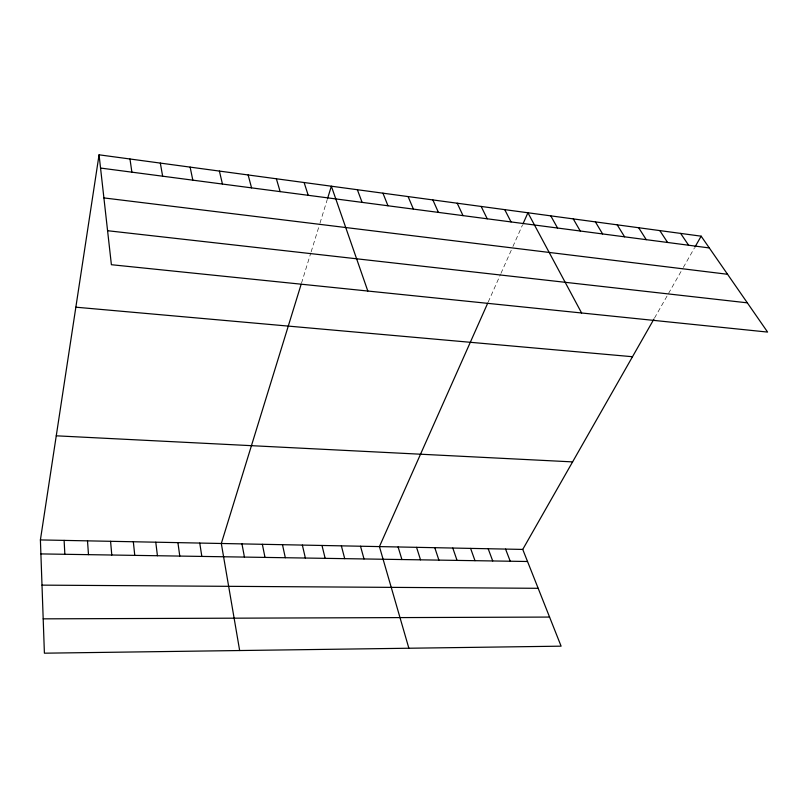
<?xml version="1.0" encoding="UTF-8"?>
<svg xmlns="http://www.w3.org/2000/svg" width="808" height="808" viewBox="0 0 808 808"><rect width="100%" height="100%" fill="white"/><g stroke="black" fill="none" stroke-linecap="round" stroke-linejoin="round"><path stroke-width="0.61" stroke-dasharray="4.04 3.03" d="M301.515 283.113L310.787 252.995M311.151 251.823L319.635 224.291M319.988 223.119L327.28 199.455M488.234 302.01L500.495 274.427M500.98 273.336L512.413 247.632M512.928 246.491L522.493 224.977M654.52 318.049L682.73 268.509M683.336 267.438L694.325 248.157"/><path stroke-width="1.21" d="M653.925 319.099L522.746 549.42L561.106 646.168L44.4 653.187L40.4 539.926L99.061 154.813L701.152 236.178L767.6 332.078L111.393 264.711L99.061 154.813M301.162 284.254L221.311 543.491L239.663 650.531M327.654 198.253L331.361 186.204L367.822 291.042M487.729 303.131L379.427 546.602L408.868 648.238M522.988 223.867L527.927 212.767L581.598 312.989M694.941 247.066L701.152 236.178M43.188 618.847L549.571 617.07M41.996 585.133L538.168 588.305M40.895 553.914L527.533 561.499M40.4 539.926L522.746 549.42M56.257 435.815L572.599 461.893M75.851 307.191L632.492 356.722M107.585 230.714L747.339 302.838M103.899 197.92L727.543 274.276M100.556 168.054L709.303 247.945M680.629 233.401L688.608 245.228M659.803 230.583L667.6 242.471M638.653 227.725L646.259 239.673M617.191 224.826L624.594 236.825M595.395 221.877L602.596 233.936M573.256 218.887L580.245 231.007M550.773 215.847L557.55 228.028M504.727 209.626L511.04 221.927M481.154 206.444L487.224 218.796M457.197 203.202L463.024 215.625M432.856 199.919L438.411 212.393M408.101 196.576L413.403 209.11M382.952 193.173L387.961 205.767M505.566 549.087L510.232 561.227M357.368 189.718L362.095 202.374M488.184 548.743L492.718 560.954M470.599 548.39L474.993 560.681M452.793 548.046L457.055 560.399M434.785 547.693L438.896 560.116M304.111 182.517L308.212 195.304M416.554 547.329L420.524 559.833M398.102 546.965L401.919 559.54M276.366 178.77L280.134 191.617M360.509 546.228L364.014 558.954M248.137 174.952L251.561 187.87M341.37 545.855L344.713 558.651M321.988 545.471L325.159 558.348M219.392 171.074L222.453 184.052M302.354 545.087L305.363 558.035M282.477 544.693L285.315 557.722M190.132 167.115L192.819 180.164M262.348 544.299L265.004 557.409M241.966 543.895L244.43 557.086M160.327 163.085L162.64 176.194M199.758 543.067L201.828 556.429M129.977 158.984L131.886 172.165M177.912 542.633L179.78 556.086M155.772 542.198L157.429 555.732M133.33 541.754L134.764 555.379M110.575 541.31L111.787 555.025M87.506 540.855L88.486 554.662M64.115 540.39L64.852 554.288"/></g></svg>
